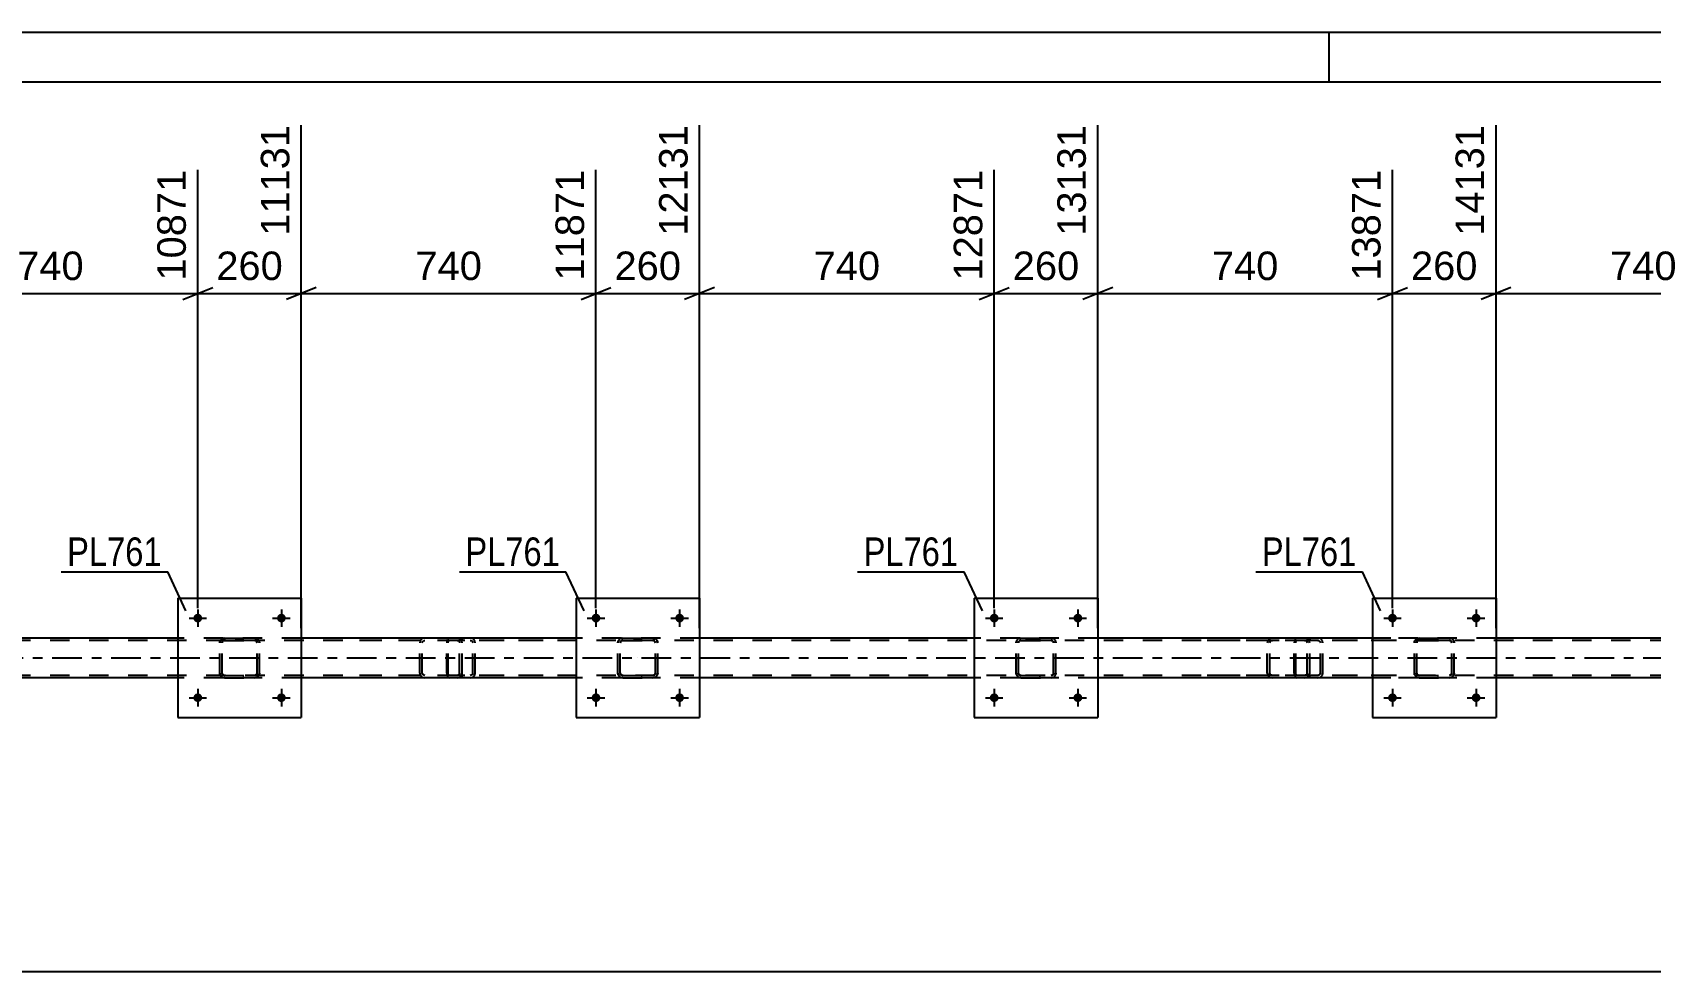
# Model space of a CAD drawing. Header units: millimetres. Extents: x -115 to 726, y -400 to 194.
# Drawn here: x 386.1 to 548.6, y 99.9 to 194.3 of the extents above; entities that cross this region are included whole.
import ezdxf

# ---------------------------------------------------------------- set-up
doc = ezdxf.new("R2010")
doc.units = ezdxf.units.MM
doc.linetypes.add('DXK_LINE_DOT2', pattern=[3.9198, 1.9599, -1.9599])
doc.linetypes.add('DXK_LINE_DOT3', pattern=[5.9187, 2.979, -0.9799, 0.9799, -0.9799])
doc.styles.add('Arial', font='arial.ttf', dxfattribs={"height": 0.2})
doc.styles.add('Arial Narrow', font='ARIALN.TTF', dxfattribs={"height": 0.2})

# ---------------------------------------------------------------- blocks, each defined once
blk = doc.blocks.new('Unknown-203724152-1113')
at = {"color": 5, "linetype": 'Continuous'}
for p, q in [((726.32, 194.3), (-114.68, 194.3)), ((516.32, 189.3), (516.32, 194.3)), ((721.32, 189.3), (-109.68, 189.3))]:
    blk.add_line(p, q, dxfattribs=at)
blk = doc.blocks.new('Bolt-203724152-4806 - 4735')
at = {"linetype": 'Continuous'}
for points in [[(483.11, 135.44, -1), (482.23, 135.44, -1)], [(491.51, 135.44, -1), (490.63, 135.44, -1)]]:
    blk.add_hatch(color=1, dxfattribs=at).paths.add_polyline_path(points)
at = {"color": 1, "linetype": 'Continuous'}
for p, q in [((481.79, 135.44), (483.55, 135.44)), ((482.67, 136.32), (482.67, 134.56)), ((490.19, 135.44), (491.95, 135.44)), ((491.07, 136.32), (491.07, 134.56))]:
    blk.add_line(p, q, dxfattribs=at)
blk = doc.blocks.new('Bolt-203724152-4807 - 4735')
at = {"linetype": 'Continuous'}
for points in [[(483.11, 127.44, -1), (482.23, 127.44, -1)], [(491.51, 127.44, -1), (490.63, 127.44, -1)]]:
    blk.add_hatch(color=1, dxfattribs=at).paths.add_polyline_path(points)
at = {"color": 1, "linetype": 'Continuous'}
for p, q in [((481.79, 127.44), (483.55, 127.44)), ((482.67, 128.32), (482.67, 126.56)), ((490.19, 127.44), (491.95, 127.44)), ((491.07, 128.32), (491.07, 126.56))]:
    blk.add_line(p, q, dxfattribs=at)
blk = doc.blocks.new('Part-203724152-4826 - 4735')
at = {"color": 7, "linetype": 'DXK_LINE_DOT2'}
for p, q in [((525.16, 133.4), (525.35, 133.44)), ((525.35, 133.44), (525.16, 133.4)), ((525.35, 133.44), (528.39, 133.44)), ((525.35, 133.44), (525.35, 133.44)), ((525.35, 133.44), (528.39, 133.44)), ((528.39, 133.44), (528.39, 133.44)), ((528.39, 133.44), (528.57, 133.4)), ((528.57, 133.4), (528.39, 133.44)), ((524.87, 132.96), (524.9, 133.14)), ((524.9, 133.14), (524.87, 132.96)), ((524.87, 129.92), (524.87, 132.96)), ((525.11, 132.96), (525.12, 133.05)), ((525.12, 133.05), (525.11, 132.96)), ((525.11, 129.92), (525.11, 132.96)), ((525.12, 133.05), (525.18, 133.13)), ((525.18, 133.13), (525.12, 133.05)), ((525.18, 133.13), (525.25, 133.18)), ((525.25, 133.18), (525.18, 133.13)), ((525.25, 133.18), (525.35, 133.2)), ((525.35, 133.2), (525.25, 133.18)), ((525.35, 133.2), (528.39, 133.2)), ((525.35, 133.2), (525.35, 133.2)), ((528.39, 133.2), (525.35, 133.2)), ((528.39, 133.2), (528.39, 133.2)), ((528.39, 133.2), (528.48, 133.18)), ((528.48, 133.18), (528.39, 133.2)), ((528.48, 133.18), (528.56, 133.13)), ((528.56, 133.13), (528.48, 133.18)), ((528.56, 133.13), (528.61, 133.05)), ((528.61, 133.05), (528.56, 133.13)), ((528.61, 133.05), (528.63, 132.96)), ((528.63, 132.96), (528.61, 133.05)), ((528.63, 129.92), (528.63, 132.96)), ((528.83, 133.14), (528.87, 132.96)), ((528.87, 132.96), (528.83, 133.14)), ((528.87, 129.92), (528.87, 132.96)), ((524.9, 129.74), (524.87, 129.92)), ((524.87, 129.92), (524.9, 129.73)), ((525.12, 129.83), (525.11, 129.92)), ((525.11, 129.92), (525.12, 129.83)), ((525.18, 129.75), (525.12, 129.83)), ((525.12, 129.83), (525.18, 129.75)), ((525.35, 129.44), (525.16, 129.48)), ((525.16, 129.47), (525.35, 129.44)), ((525.25, 129.7), (525.18, 129.75)), ((525.18, 129.75), (525.25, 129.7)), ((525.35, 129.68), (525.25, 129.7)), ((525.25, 129.7), (525.35, 129.68)), ((525.35, 129.68), (528.39, 129.68)), ((525.35, 129.68), (525.35, 129.68)), ((525.35, 129.68), (528.39, 129.68)), ((525.35, 129.44), (528.39, 129.44)), ((525.35, 129.44), (525.35, 129.44)), ((525.35, 129.44), (528.39, 129.44)), ((528.48, 129.7), (528.39, 129.68)), ((528.39, 129.68), (528.48, 129.7)), ((528.39, 129.68), (528.39, 129.68)), ((528.57, 129.48), (528.39, 129.44)), ((528.39, 129.44), (528.57, 129.47)), ((528.39, 129.44), (528.39, 129.44)), ((528.56, 129.75), (528.48, 129.7)), ((528.48, 129.7), (528.56, 129.75)), ((528.61, 129.83), (528.56, 129.75)), ((528.56, 129.75), (528.61, 129.83)), ((528.63, 129.92), (528.61, 129.83)), ((528.61, 129.83), (528.63, 129.92)), ((528.87, 129.92), (528.83, 129.74)), ((528.83, 129.73), (528.87, 129.92))]:
    blk.add_line(p, q, dxfattribs=at)
at = {"color": 7, "linetype": 'DXK_LINE_DOT3'}
blk.add_line((526.87, 131.44), (526.87, 131.44), dxfattribs=at)
at = {"color": 7, "linetype": 'DXK_LINE_DOT2'}
for centre, start, end in [((525.35, 132.96), 112.5, 157.5), ((525.35, 132.96), 112.5, 157.5), ((528.39, 132.96), 22.5, 67.5), ((528.39, 132.96), 22.5, 67.5), ((525.35, 129.92), 202.5, 247.5), ((525.35, 129.92), 202.5, 247.5), ((528.39, 129.92), 292.5, 337.5), ((528.39, 129.92), 292.5, 337.5)]:
    blk.add_arc(centre, 0.48, start, end, dxfattribs=at)
blk = doc.blocks.new('Part-203724152-4766 - 4735')
at = {"color": 2, "linetype": 'Continuous'}
for p, q in [((400.67, 133.44), (373.07, 133.44)), ((440.67, 133.44), (413.07, 133.44)), ((480.67, 133.44), (453.07, 133.44)), ((520.67, 133.44), (493.07, 133.44)), ((560.67, 133.44), (533.07, 133.44)), ((400.67, 129.44), (373.07, 129.44)), ((440.67, 129.44), (413.07, 129.44)), ((480.67, 129.44), (453.07, 129.44)), ((520.67, 129.44), (493.07, 129.44)), ((560.67, 129.44), (533.07, 129.44))]:
    blk.add_line(p, q, dxfattribs=at)
at = {"color": 7, "linetype": 'DXK_LINE_DOT2'}
for p, q in [((413.07, 133.44), (400.67, 133.44)), ((453.07, 133.44), (440.67, 133.44)), ((493.07, 133.44), (480.67, 133.44)), ((533.07, 133.44), (520.67, 133.44)), ((621.06, 133.2), (-32.17, 133.2)), ((621.06, 129.68), (-32.17, 129.68)), ((413.07, 129.44), (400.67, 129.44)), ((453.07, 129.44), (440.67, 129.44)), ((493.07, 129.44), (480.67, 129.44)), ((533.07, 129.44), (520.67, 129.44))]:
    blk.add_line(p, q, dxfattribs=at)
at = {"color": 7, "linetype": 'DXK_LINE_DOT3'}
blk.add_line((-32.17, 131.44), (621.06, 131.44), dxfattribs=at)
blk = doc.blocks.new('Part-203724152-4831 - 4735')
at = {"color": 2, "linetype": 'Continuous'}
for p, q in [((520.67, 137.44), (520.67, 125.44)), ((520.67, 137.44), (533.07, 137.44)), ((533.07, 137.44), (533.07, 125.44)), ((520.67, 125.44), (533.07, 125.44))]:
    blk.add_line(p, q, dxfattribs=at)
blk = doc.blocks.new('Bolt-203724152-4785 - 4735')
at = {"linetype": 'Continuous'}
for points in [[(443.11, 127.44, -1), (442.23, 127.44, -1)], [(451.51, 127.44, -1), (450.63, 127.44, -1)]]:
    blk.add_hatch(color=1, dxfattribs=at).paths.add_polyline_path(points)
at = {"color": 1, "linetype": 'Continuous'}
for p, q in [((441.79, 127.44), (443.55, 127.44)), ((442.67, 128.32), (442.67, 126.56)), ((450.19, 127.44), (451.95, 127.44)), ((451.07, 128.32), (451.07, 126.56))]:
    blk.add_line(p, q, dxfattribs=at)
blk = doc.blocks.new('Bolt-203724152-4786 - 4735')
at = {"linetype": 'Continuous'}
for points in [[(403.11, 135.44, -1), (402.23, 135.44, -1)], [(411.51, 135.44, -1), (410.63, 135.44, -1)]]:
    blk.add_hatch(color=1, dxfattribs=at).paths.add_polyline_path(points)
at = {"color": 1, "linetype": 'Continuous'}
for p, q in [((401.79, 135.44), (403.55, 135.44)), ((402.67, 136.32), (402.67, 134.56)), ((410.19, 135.44), (411.95, 135.44)), ((411.07, 136.32), (411.07, 134.56))]:
    blk.add_line(p, q, dxfattribs=at)
blk = doc.blocks.new('Bolt-203724152-4787 - 4735')
at = {"linetype": 'Continuous'}
for points in [[(403.11, 127.44, -1), (402.23, 127.44, -1)], [(411.51, 127.44, -1), (410.63, 127.44, -1)]]:
    blk.add_hatch(color=1, dxfattribs=at).paths.add_polyline_path(points)
at = {"color": 1, "linetype": 'Continuous'}
for p, q in [((401.79, 127.44), (403.55, 127.44)), ((402.67, 128.32), (402.67, 126.56)), ((410.19, 127.44), (411.95, 127.44)), ((411.07, 128.32), (411.07, 126.56))]:
    blk.add_line(p, q, dxfattribs=at)
blk = doc.blocks.new('Part-203724152-4914 - 4735')
at = {"color": 7, "linetype": 'DXK_LINE_DOT2'}
for p, q in [((485.16, 133.4), (485.35, 133.44)), ((485.35, 133.44), (485.16, 133.4)), ((485.35, 133.44), (488.39, 133.44)), ((485.35, 133.44), (485.35, 133.44)), ((485.35, 133.44), (488.39, 133.44)), ((488.39, 133.44), (488.39, 133.44)), ((488.39, 133.44), (488.57, 133.4)), ((488.57, 133.4), (488.39, 133.44)), ((484.87, 132.96), (484.9, 133.14)), ((484.9, 133.14), (484.87, 132.96)), ((484.87, 129.92), (484.87, 132.96)), ((485.11, 132.96), (485.12, 133.05)), ((485.12, 133.05), (485.11, 132.96)), ((485.11, 129.92), (485.11, 132.96)), ((485.12, 133.05), (485.18, 133.13)), ((485.18, 133.13), (485.12, 133.05)), ((485.18, 133.13), (485.25, 133.18)), ((485.25, 133.18), (485.18, 133.13)), ((485.25, 133.18), (485.35, 133.2)), ((485.35, 133.2), (485.25, 133.18)), ((485.35, 133.2), (488.39, 133.2)), ((485.35, 133.2), (485.35, 133.2)), ((488.39, 133.2), (485.35, 133.2)), ((488.39, 133.2), (488.39, 133.2)), ((488.39, 133.2), (488.48, 133.18)), ((488.48, 133.18), (488.39, 133.2)), ((488.48, 133.18), (488.56, 133.13)), ((488.56, 133.13), (488.48, 133.18)), ((488.56, 133.13), (488.61, 133.05)), ((488.61, 133.05), (488.56, 133.13)), ((488.61, 133.05), (488.63, 132.96)), ((488.63, 132.96), (488.61, 133.05)), ((488.63, 129.92), (488.63, 132.96)), ((488.83, 133.14), (488.87, 132.96)), ((488.87, 132.96), (488.83, 133.14)), ((488.87, 129.92), (488.87, 132.96)), ((484.9, 129.74), (484.87, 129.92)), ((484.87, 129.92), (484.9, 129.73)), ((485.12, 129.83), (485.11, 129.92)), ((485.11, 129.92), (485.12, 129.83)), ((485.18, 129.75), (485.12, 129.83)), ((485.12, 129.83), (485.18, 129.75)), ((485.35, 129.44), (485.16, 129.48)), ((485.16, 129.47), (485.35, 129.44)), ((485.25, 129.7), (485.18, 129.75)), ((485.18, 129.75), (485.25, 129.7)), ((485.35, 129.68), (485.25, 129.7)), ((485.25, 129.7), (485.35, 129.68)), ((485.35, 129.68), (488.39, 129.68)), ((485.35, 129.68), (485.35, 129.68)), ((485.35, 129.68), (488.39, 129.68)), ((485.35, 129.44), (488.39, 129.44)), ((485.35, 129.44), (485.35, 129.44)), ((485.35, 129.44), (488.39, 129.44)), ((488.48, 129.7), (488.39, 129.68)), ((488.39, 129.68), (488.48, 129.7)), ((488.39, 129.68), (488.39, 129.68)), ((488.57, 129.48), (488.39, 129.44)), ((488.39, 129.44), (488.57, 129.47)), ((488.39, 129.44), (488.39, 129.44)), ((488.56, 129.75), (488.48, 129.7)), ((488.48, 129.7), (488.56, 129.75)), ((488.61, 129.83), (488.56, 129.75)), ((488.56, 129.75), (488.61, 129.83)), ((488.63, 129.92), (488.61, 129.83)), ((488.61, 129.83), (488.63, 129.92)), ((488.87, 129.92), (488.83, 129.74)), ((488.83, 129.73), (488.87, 129.92))]:
    blk.add_line(p, q, dxfattribs=at)
at = {"color": 7, "linetype": 'DXK_LINE_DOT3'}
blk.add_line((486.87, 131.44), (486.87, 131.44), dxfattribs=at)
at = {"color": 7, "linetype": 'DXK_LINE_DOT2'}
for centre, start, end in [((485.35, 132.96), 112.5, 157.5), ((485.35, 132.96), 112.5, 157.5), ((488.39, 132.96), 22.5, 67.5), ((488.39, 132.96), 22.5, 67.5), ((485.35, 129.92), 202.5, 247.5), ((485.35, 129.92), 202.5, 247.5), ((488.39, 129.92), 292.5, 337.5), ((488.39, 129.92), 292.5, 337.5)]:
    blk.add_arc(centre, 0.48, start, end, dxfattribs=at)
blk = doc.blocks.new('Bolt-203724152-4804 - 4735')
at = {"linetype": 'Continuous'}
for points in [[(523.11, 135.44, -1), (522.23, 135.44, -1)], [(531.51, 135.44, -1), (530.63, 135.44, -1)]]:
    blk.add_hatch(color=1, dxfattribs=at).paths.add_polyline_path(points)
at = {"color": 1, "linetype": 'Continuous'}
for p, q in [((521.79, 135.44), (523.55, 135.44)), ((522.67, 136.32), (522.67, 134.56)), ((530.19, 135.44), (531.95, 135.44)), ((531.07, 136.32), (531.07, 134.56))]:
    blk.add_line(p, q, dxfattribs=at)
blk = doc.blocks.new('Bolt-203724152-4805 - 4735')
at = {"linetype": 'Continuous'}
for points in [[(523.11, 127.44, -1), (522.23, 127.44, -1)], [(531.51, 127.44, -1), (530.63, 127.44, -1)]]:
    blk.add_hatch(color=1, dxfattribs=at).paths.add_polyline_path(points)
at = {"color": 1, "linetype": 'Continuous'}
for p, q in [((521.79, 127.44), (523.55, 127.44)), ((522.67, 128.32), (522.67, 126.56)), ((530.19, 127.44), (531.95, 127.44)), ((531.07, 128.32), (531.07, 126.56))]:
    blk.add_line(p, q, dxfattribs=at)
blk = doc.blocks.new('Bolt-203724152-4808 - 4735')
at = {"linetype": 'Continuous'}
for points in [[(443.11, 135.44, -1), (442.23, 135.44, -1)], [(451.51, 135.44, -1), (450.63, 135.44, -1)]]:
    blk.add_hatch(color=1, dxfattribs=at).paths.add_polyline_path(points)
at = {"color": 1, "linetype": 'Continuous'}
for p, q in [((441.79, 135.44), (443.55, 135.44)), ((442.67, 136.32), (442.67, 134.56)), ((450.19, 135.44), (451.95, 135.44)), ((451.07, 136.32), (451.07, 134.56))]:
    blk.add_line(p, q, dxfattribs=at)
blk = doc.blocks.new('Part-203724152-4815 - 4735')
at = {"color": 7, "linetype": 'DXK_LINE_DOT2'}
for p, q in [((427.76, 133.3), (427.7, 133.14)), ((427.84, 133.4), (427.76, 133.3)), ((427.95, 133.44), (427.84, 133.4)), ((437.35, 133.44), (427.95, 133.44)), ((429.22, 133.44), (429.22, 133.2)), ((430.23, 133.4), (430.04, 133.44)), ((427.7, 133.14), (427.68, 132.96)), ((427.68, 129.92), (427.68, 132.96)), ((427.81, 132.96), (427.82, 133.05)), ((427.81, 129.92), (427.81, 132.96)), ((427.82, 133.05), (427.85, 133.13)), ((427.85, 133.13), (427.9, 133.18)), ((427.9, 133.18), (427.95, 133.2)), ((437.35, 133.2), (427.95, 133.2)), ((430.04, 133.2), (430.14, 133.18)), ((430.14, 133.18), (430.22, 133.13)), ((430.22, 133.13), (430.27, 133.05)), ((430.27, 133.05), (430.29, 132.96)), ((430.29, 129.92), (430.29, 132.96)), ((430.54, 132.96), (430.5, 133.14)), ((430.54, 129.92), (430.54, 132.96)), ((427.68, 129.92), (427.7, 129.74)), ((427.7, 129.74), (427.76, 129.58)), ((427.76, 129.58), (427.84, 129.48)), ((427.82, 129.83), (427.81, 129.92)), ((427.85, 129.75), (427.82, 129.83)), ((427.84, 129.48), (427.95, 129.44)), ((427.9, 129.7), (427.85, 129.75)), ((427.95, 129.68), (427.9, 129.7)), ((437.35, 129.68), (427.95, 129.68)), ((437.35, 129.44), (427.95, 129.44)), ((429.22, 129.44), (429.22, 129.68)), ((430.14, 129.7), (430.04, 129.68)), ((430.04, 129.44), (430.23, 129.48)), ((430.22, 129.75), (430.14, 129.7)), ((430.27, 129.83), (430.22, 129.75)), ((430.29, 129.92), (430.27, 129.83)), ((430.5, 129.74), (430.54, 129.92))]:
    blk.add_line(p, q, dxfattribs=at)
for centre, start, end in [((430.05, 132.94), 23.8494, 68.8059), ((430.05, 129.93), 291.1941, 336.1506)]:
    blk.add_arc(centre, 0.492, start, end, dxfattribs=at)
blk = doc.blocks.new('Part-203724152-4825 - 4735')
at = {"color": 2, "linetype": 'Continuous'}
for p, q in [((480.67, 137.44), (480.67, 125.44)), ((480.67, 137.44), (493.07, 137.44)), ((493.07, 137.44), (493.07, 125.44)), ((480.67, 125.44), (493.07, 125.44))]:
    blk.add_line(p, q, dxfattribs=at)
blk = doc.blocks.new('Part-203724152-4902 - 4735')
at = {"color": 7, "linetype": 'DXK_LINE_DOT2'}
for p, q in [((405.16, 133.4), (405.35, 133.44)), ((405.35, 133.44), (405.16, 133.4)), ((405.35, 133.44), (408.39, 133.44)), ((405.35, 133.44), (405.35, 133.44)), ((405.35, 133.44), (408.39, 133.44)), ((408.39, 133.44), (408.39, 133.44)), ((408.39, 133.44), (408.57, 133.4)), ((408.57, 133.4), (408.39, 133.44)), ((404.87, 132.96), (404.9, 133.14)), ((404.9, 133.14), (404.87, 132.96)), ((404.87, 129.92), (404.87, 132.96)), ((405.11, 132.96), (405.12, 133.05)), ((405.12, 133.05), (405.11, 132.96)), ((405.11, 129.92), (405.11, 132.96)), ((405.12, 133.05), (405.18, 133.13)), ((405.18, 133.13), (405.12, 133.05)), ((405.18, 133.13), (405.25, 133.18)), ((405.25, 133.18), (405.18, 133.13)), ((405.25, 133.18), (405.35, 133.2)), ((405.35, 133.2), (405.25, 133.18)), ((405.35, 133.2), (408.39, 133.2)), ((405.35, 133.2), (405.35, 133.2)), ((408.39, 133.2), (405.35, 133.2)), ((408.39, 133.2), (408.39, 133.2)), ((408.39, 133.2), (408.48, 133.18)), ((408.48, 133.18), (408.39, 133.2)), ((408.48, 133.18), (408.56, 133.13)), ((408.56, 133.13), (408.48, 133.18)), ((408.56, 133.13), (408.61, 133.05)), ((408.61, 133.05), (408.56, 133.13)), ((408.61, 133.05), (408.63, 132.96)), ((408.63, 132.96), (408.61, 133.05)), ((408.63, 129.92), (408.63, 132.96)), ((408.83, 133.14), (408.87, 132.96)), ((408.87, 132.96), (408.83, 133.14)), ((408.87, 129.92), (408.87, 132.96)), ((404.9, 129.74), (404.87, 129.92)), ((404.87, 129.92), (404.9, 129.73)), ((405.12, 129.83), (405.11, 129.92)), ((405.11, 129.92), (405.12, 129.83)), ((405.18, 129.75), (405.12, 129.83)), ((405.12, 129.83), (405.18, 129.75)), ((405.35, 129.44), (405.16, 129.48)), ((405.16, 129.47), (405.35, 129.44)), ((405.25, 129.7), (405.18, 129.75)), ((405.18, 129.75), (405.25, 129.7)), ((405.35, 129.68), (405.25, 129.7)), ((405.25, 129.7), (405.35, 129.68)), ((405.35, 129.68), (408.39, 129.68)), ((405.35, 129.68), (405.35, 129.68)), ((405.35, 129.68), (408.39, 129.68)), ((405.35, 129.44), (408.39, 129.44)), ((405.35, 129.44), (405.35, 129.44)), ((405.35, 129.44), (408.39, 129.44)), ((408.48, 129.7), (408.39, 129.68)), ((408.39, 129.68), (408.48, 129.7)), ((408.39, 129.68), (408.39, 129.68)), ((408.57, 129.48), (408.39, 129.44)), ((408.39, 129.44), (408.57, 129.47)), ((408.39, 129.44), (408.39, 129.44)), ((408.56, 129.75), (408.48, 129.7)), ((408.48, 129.7), (408.56, 129.75)), ((408.61, 129.83), (408.56, 129.75)), ((408.56, 129.75), (408.61, 129.83)), ((408.63, 129.92), (408.61, 129.83)), ((408.61, 129.83), (408.63, 129.92)), ((408.87, 129.92), (408.83, 129.74)), ((408.83, 129.73), (408.87, 129.92))]:
    blk.add_line(p, q, dxfattribs=at)
at = {"color": 7, "linetype": 'DXK_LINE_DOT3'}
blk.add_line((406.87, 131.44), (406.87, 131.44), dxfattribs=at)
at = {"color": 7, "linetype": 'DXK_LINE_DOT2'}
for centre, start, end in [((405.35, 132.96), 112.5, 157.5), ((405.35, 132.96), 112.5, 157.5), ((408.39, 132.96), 22.5, 67.5), ((408.39, 132.96), 22.5, 67.5), ((405.35, 129.92), 202.5, 247.5), ((405.35, 129.92), 202.5, 247.5), ((408.39, 129.92), 292.5, 337.5), ((408.39, 129.92), 292.5, 337.5)]:
    blk.add_arc(centre, 0.48, start, end, dxfattribs=at)
blk = doc.blocks.new('Part-203724152-4907 - 4735')
at = {"color": 2, "linetype": 'Continuous'}
for p, q in [((400.67, 137.44), (400.67, 125.44)), ((400.67, 137.44), (413.07, 137.44)), ((413.07, 137.44), (413.07, 125.44)), ((400.67, 125.44), (413.07, 125.44))]:
    blk.add_line(p, q, dxfattribs=at)
blk = doc.blocks.new('Part-203724152-4908 - 4735')
at = {"color": 7, "linetype": 'DXK_LINE_DOT2'}
for p, q in [((445.16, 133.4), (445.35, 133.44)), ((445.35, 133.44), (445.16, 133.4)), ((445.35, 133.44), (448.39, 133.44)), ((445.35, 133.44), (445.35, 133.44)), ((445.35, 133.44), (448.39, 133.44)), ((448.39, 133.44), (448.39, 133.44)), ((448.39, 133.44), (448.57, 133.4)), ((448.57, 133.4), (448.39, 133.44)), ((444.87, 132.96), (444.9, 133.14)), ((444.9, 133.14), (444.87, 132.96)), ((444.87, 129.92), (444.87, 132.96)), ((445.11, 132.96), (445.12, 133.05)), ((445.12, 133.05), (445.11, 132.96)), ((445.11, 129.92), (445.11, 132.96)), ((445.12, 133.05), (445.18, 133.13)), ((445.18, 133.13), (445.12, 133.05)), ((445.18, 133.13), (445.25, 133.18)), ((445.25, 133.18), (445.18, 133.13)), ((445.25, 133.18), (445.35, 133.2)), ((445.35, 133.2), (445.25, 133.18)), ((445.35, 133.2), (448.39, 133.2)), ((445.35, 133.2), (445.35, 133.2)), ((448.39, 133.2), (445.35, 133.2)), ((448.39, 133.2), (448.39, 133.2)), ((448.39, 133.2), (448.48, 133.18)), ((448.48, 133.18), (448.39, 133.2)), ((448.48, 133.18), (448.56, 133.13)), ((448.56, 133.13), (448.48, 133.18)), ((448.56, 133.13), (448.61, 133.05)), ((448.61, 133.05), (448.56, 133.13)), ((448.61, 133.05), (448.63, 132.96)), ((448.63, 132.96), (448.61, 133.05)), ((448.63, 129.92), (448.63, 132.96)), ((448.83, 133.14), (448.87, 132.96)), ((448.87, 132.96), (448.83, 133.14)), ((448.87, 129.92), (448.87, 132.96)), ((444.9, 129.74), (444.87, 129.92)), ((444.87, 129.92), (444.9, 129.73)), ((445.12, 129.83), (445.11, 129.92)), ((445.11, 129.92), (445.12, 129.83)), ((445.18, 129.75), (445.12, 129.83)), ((445.12, 129.83), (445.18, 129.75)), ((445.35, 129.44), (445.16, 129.48)), ((445.16, 129.47), (445.35, 129.44)), ((445.25, 129.7), (445.18, 129.75)), ((445.18, 129.75), (445.25, 129.7)), ((445.35, 129.68), (445.25, 129.7)), ((445.25, 129.7), (445.35, 129.68)), ((445.35, 129.68), (448.39, 129.68)), ((445.35, 129.68), (445.35, 129.68)), ((445.35, 129.68), (448.39, 129.68)), ((445.35, 129.44), (448.39, 129.44)), ((445.35, 129.44), (445.35, 129.44)), ((445.35, 129.44), (448.39, 129.44)), ((448.48, 129.7), (448.39, 129.68)), ((448.39, 129.68), (448.48, 129.7)), ((448.39, 129.68), (448.39, 129.68)), ((448.57, 129.48), (448.39, 129.44)), ((448.39, 129.44), (448.57, 129.47)), ((448.39, 129.44), (448.39, 129.44)), ((448.56, 129.75), (448.48, 129.7)), ((448.48, 129.7), (448.56, 129.75)), ((448.61, 129.83), (448.56, 129.75)), ((448.56, 129.75), (448.61, 129.83)), ((448.63, 129.92), (448.61, 129.83)), ((448.61, 129.83), (448.63, 129.92)), ((448.87, 129.92), (448.83, 129.74)), ((448.83, 129.73), (448.87, 129.92))]:
    blk.add_line(p, q, dxfattribs=at)
at = {"color": 7, "linetype": 'DXK_LINE_DOT3'}
blk.add_line((446.87, 131.44), (446.87, 131.44), dxfattribs=at)
at = {"color": 7, "linetype": 'DXK_LINE_DOT2'}
for centre, start, end in [((445.35, 132.96), 112.5, 157.5), ((445.35, 132.96), 112.5, 157.5), ((448.39, 132.96), 22.5, 67.5), ((448.39, 132.96), 22.5, 67.5), ((445.35, 129.92), 202.5, 247.5), ((445.35, 129.92), 202.5, 247.5), ((448.39, 129.92), 292.5, 337.5), ((448.39, 129.92), 292.5, 337.5)]:
    blk.add_arc(centre, 0.48, start, end, dxfattribs=at)
blk = doc.blocks.new('Part-203724152-4913 - 4735')
at = {"color": 2, "linetype": 'Continuous'}
for p, q in [((440.67, 137.44), (440.67, 125.44)), ((440.67, 137.44), (453.07, 137.44)), ((453.07, 137.44), (453.07, 125.44)), ((440.67, 125.44), (453.07, 125.44))]:
    blk.add_line(p, q, dxfattribs=at)
blk = doc.blocks.new('Part-203724152-5003 - 4735')
at = {"color": 7, "linetype": 'DXK_LINE_DOT2'}
for p, q in [((428.71, 133.44), (416.94, 133.44)), ((425.48, 133.44), (425.28, 133.4)), ((428.91, 133.4), (428.71, 133.44)), ((428.71, 133.2), (416.94, 133.2)), ((425.01, 133.14), (424.97, 132.96)), ((424.97, 129.92), (424.97, 132.96)), ((425.22, 132.96), (425.24, 133.05)), ((425.22, 129.92), (425.22, 132.96)), ((425.24, 133.05), (425.3, 133.13)), ((425.3, 133.13), (425.38, 133.18)), ((425.38, 133.18), (425.48, 133.2)), ((428.71, 133.2), (428.81, 133.18)), ((428.81, 133.18), (428.89, 133.13)), ((428.89, 133.13), (428.95, 133.05)), ((428.95, 133.05), (428.97, 132.96)), ((428.97, 129.92), (428.97, 132.96)), ((429.22, 132.96), (429.19, 133.14)), ((429.22, 129.92), (429.22, 132.96)), ((428.71, 129.68), (416.94, 129.68)), ((428.71, 129.44), (416.94, 129.44)), ((424.97, 129.92), (425.01, 129.74)), ((425.24, 129.83), (425.22, 129.92)), ((425.3, 129.75), (425.24, 129.83)), ((425.28, 129.48), (425.48, 129.44)), ((425.38, 129.7), (425.3, 129.75)), ((425.48, 129.68), (425.38, 129.7)), ((428.81, 129.7), (428.71, 129.68)), ((428.71, 129.44), (428.91, 129.48)), ((428.89, 129.75), (428.81, 129.7)), ((428.95, 129.83), (428.89, 129.75)), ((428.97, 129.92), (428.95, 129.83)), ((429.19, 129.74), (429.22, 129.92))]:
    blk.add_line(p, q, dxfattribs=at)
for centre, start, end in [((425.46, 132.94), 110.7583, 155.68), ((428.73, 132.94), 24.32, 69.2417), ((425.46, 129.94), 204.32, 249.2417), ((428.73, 129.94), 290.7583, 335.68)]:
    blk.add_arc(centre, 0.496, start, end, dxfattribs=at)
blk = doc.blocks.new('Part-203724152-5004 - 4735')
at = {"color": 7, "linetype": 'DXK_LINE_DOT2'}
for p, q in [((513.85, 133.44), (502.07, 133.44)), ((510.61, 133.44), (510.42, 133.4)), ((514.04, 133.4), (513.85, 133.44)), ((513.85, 133.2), (502.07, 133.2)), ((510.14, 133.14), (510.1, 132.96)), ((510.1, 129.92), (510.1, 132.96)), ((510.36, 132.96), (510.38, 133.05)), ((510.36, 129.92), (510.36, 132.96)), ((510.38, 133.05), (510.43, 133.13)), ((510.43, 133.13), (510.52, 133.18)), ((510.52, 133.18), (510.61, 133.2)), ((513.85, 133.2), (513.95, 133.18)), ((513.95, 133.18), (514.03, 133.13)), ((514.03, 133.13), (514.08, 133.05)), ((514.08, 133.05), (514.1, 132.96)), ((514.1, 129.92), (514.1, 132.96)), ((514.36, 132.96), (514.32, 133.14)), ((514.36, 129.92), (514.36, 132.96)), ((513.85, 129.68), (502.07, 129.68)), ((513.85, 129.44), (502.07, 129.44)), ((510.1, 129.92), (510.14, 129.74)), ((510.38, 129.83), (510.36, 129.92)), ((510.43, 129.75), (510.38, 129.83)), ((510.42, 129.48), (510.61, 129.44)), ((510.52, 129.7), (510.43, 129.75)), ((510.61, 129.68), (510.52, 129.7)), ((513.95, 129.7), (513.85, 129.68)), ((513.85, 129.44), (514.04, 129.48)), ((514.03, 129.75), (513.95, 129.7)), ((514.08, 129.83), (514.03, 129.75)), ((514.1, 129.92), (514.08, 129.83)), ((514.32, 129.74), (514.36, 129.92))]:
    blk.add_line(p, q, dxfattribs=at)
for centre, start, end in [((510.59, 132.94), 110.7583, 155.68), ((513.87, 132.94), 24.32, 69.2417), ((510.59, 129.94), 204.32, 249.2417), ((513.87, 129.94), 290.7583, 335.68)]:
    blk.add_arc(centre, 0.496, start, end, dxfattribs=at)
blk = doc.blocks.new('Part-203724152-5006 - 4735')
at = {"color": 7, "linetype": 'DXK_LINE_DOT2'}
for p, q in [((512.89, 133.3), (512.83, 133.14)), ((512.98, 133.4), (512.89, 133.3)), ((513.08, 133.44), (512.98, 133.4)), ((522.49, 133.44), (513.08, 133.44)), ((514.36, 133.44), (514.36, 133.2)), ((515.37, 133.4), (515.17, 133.44)), ((512.83, 133.14), (512.81, 132.96)), ((512.81, 129.92), (512.81, 132.96)), ((512.95, 132.96), (512.96, 133.05)), ((512.95, 129.92), (512.95, 132.96)), ((512.96, 133.05), (512.99, 133.13)), ((512.99, 133.13), (513.03, 133.18)), ((513.03, 133.18), (513.08, 133.2)), ((522.49, 133.2), (513.08, 133.2)), ((515.17, 133.2), (515.27, 133.18)), ((515.27, 133.18), (515.35, 133.13)), ((515.35, 133.13), (515.41, 133.05)), ((515.41, 133.05), (515.43, 132.96)), ((515.43, 129.92), (515.43, 132.96)), ((515.68, 132.96), (515.64, 133.14)), ((515.68, 129.92), (515.68, 132.96)), ((512.81, 129.92), (512.83, 129.74)), ((512.83, 129.74), (512.89, 129.58)), ((512.89, 129.58), (512.98, 129.48)), ((512.96, 129.83), (512.95, 129.92)), ((512.99, 129.75), (512.96, 129.83)), ((512.98, 129.48), (513.08, 129.44)), ((513.03, 129.7), (512.99, 129.75)), ((513.08, 129.68), (513.03, 129.7)), ((522.49, 129.68), (513.08, 129.68)), ((522.49, 129.44), (513.08, 129.44)), ((514.36, 129.44), (514.36, 129.68)), ((515.27, 129.7), (515.17, 129.68)), ((515.17, 129.44), (515.37, 129.48)), ((515.35, 129.75), (515.27, 129.7)), ((515.41, 129.83), (515.35, 129.75)), ((515.43, 129.92), (515.41, 129.83)), ((515.64, 129.74), (515.68, 129.92))]:
    blk.add_line(p, q, dxfattribs=at)
for centre, start, end in [((515.19, 132.94), 23.8494, 68.8059), ((515.19, 129.93), 291.1941, 336.1506)]:
    blk.add_arc(centre, 0.492, start, end, dxfattribs=at)
blk = doc.blocks.new('StraightDimension-203724152-5714 - 4735')
at = {"color": 7, "linetype": 'Continuous'}
for p, q in [((533.07, 134.44), (533.07, 184.98)), ((522.67, 136.44), (522.67, 180.48)), ((521.17, 167.46), (524.17, 168.66)), ((522.67, 168.06), (533.07, 168.06)), ((534.57, 168.66), (531.57, 167.46))]:
    blk.add_line(p, q, dxfattribs=at)
at = {"color": 0}
blk.add_wipeout([(531.8, 168.81), (531.8, 173.01), (523.93, 173.01), (523.93, 168.81)], dxfattribs=at)
at = {"color": 3, "style": 'Arial'}
blk.add_text('260', height=2.865, dxfattribs=at).set_placement((524.53, 169.41))
at = {"color": 0, "linetype": 'Continuous'}
blk.add_wipeout([(532.47, 185.58), (528.27, 185.58), (528.27, 173.26), (532.47, 173.26)], dxfattribs=at)
at = {"color": 3, "linetype": 'Continuous', "style": 'Arial'}
blk.add_text('14131', height=2.865, rotation=90.0002, dxfattribs=at).set_placement((531.87, 173.86))
blk = doc.blocks.new('StraightDimension-203724152-5594 - 4735')
at = {"color": 7, "linetype": 'Continuous'}
for p, q in [((413.07, 134.44), (413.07, 184.98)), ((402.67, 136.44), (402.67, 180.48)), ((401.17, 167.46), (404.17, 168.66)), ((402.67, 168.06), (413.07, 168.06)), ((414.57, 168.66), (411.57, 167.46))]:
    blk.add_line(p, q, dxfattribs=at)
at = {"color": 0}
blk.add_wipeout([(411.8, 168.81), (411.8, 173.01), (403.93, 173.01), (403.93, 168.81)], dxfattribs=at)
at = {"color": 3, "style": 'Arial'}
blk.add_text('260', height=2.865, dxfattribs=at).set_placement((404.53, 169.41))
at = {"color": 0, "linetype": 'Continuous'}
blk.add_wipeout([(412.47, 185.58), (408.27, 185.58), (408.27, 173.26), (412.47, 173.26)], dxfattribs=at)
at = {"color": 3, "linetype": 'Continuous', "style": 'Arial'}
blk.add_text('11131', height=2.865, rotation=90.0002, dxfattribs=at).set_placement((411.87, 173.86))
blk = doc.blocks.new('StraightDimension-203724152-5654 - 4735')
at = {"color": 7, "linetype": 'Continuous'}
for p, q in [((453.07, 134.44), (453.07, 184.98)), ((482.67, 136.44), (482.67, 180.48)), ((454.57, 168.66), (451.57, 167.46)), ((453.07, 168.06), (482.67, 168.06)), ((481.17, 167.46), (484.17, 168.66))]:
    blk.add_line(p, q, dxfattribs=at)
at = {"color": 0, "linetype": 'Continuous'}
blk.add_wipeout([(482.07, 181.08), (477.87, 181.08), (477.87, 168.76), (482.07, 168.76)], dxfattribs=at)
at = {"color": 0}
blk.add_wipeout([(471.8, 168.81), (471.8, 173.01), (463.93, 173.01), (463.93, 168.81)], dxfattribs=at)
at = {"color": 3, "linetype": 'Continuous', "style": 'Arial'}
blk.add_text('12871', height=2.865, rotation=90.0002, dxfattribs=at).set_placement((481.47, 169.36))
at = {"color": 3, "style": 'Arial'}
blk.add_text('740', height=2.865, dxfattribs=at).set_placement((464.53, 169.41))
blk = doc.blocks.new('StraightDimension-203724152-5674 - 4735')
at = {"color": 7, "linetype": 'Continuous'}
for p, q in [((493.07, 134.44), (493.07, 184.98)), ((482.67, 136.44), (482.67, 180.48)), ((481.17, 167.46), (484.17, 168.66)), ((482.67, 168.06), (493.07, 168.06)), ((494.57, 168.66), (491.57, 167.46))]:
    blk.add_line(p, q, dxfattribs=at)
at = {"color": 0}
blk.add_wipeout([(491.8, 168.81), (491.8, 173.01), (483.93, 173.01), (483.93, 168.81)], dxfattribs=at)
at = {"color": 3, "style": 'Arial'}
blk.add_text('260', height=2.865, dxfattribs=at).set_placement((484.53, 169.41))
at = {"color": 0, "linetype": 'Continuous'}
blk.add_wipeout([(492.47, 185.58), (488.27, 185.58), (488.27, 173.26), (492.47, 173.26)], dxfattribs=at)
at = {"color": 3, "linetype": 'Continuous', "style": 'Arial'}
blk.add_text('13131', height=2.865, rotation=90.0002, dxfattribs=at).set_placement((491.87, 173.86))
blk = doc.blocks.new('StraightDimension-203724152-5694 - 4735')
at = {"color": 7, "linetype": 'Continuous'}
for p, q in [((493.07, 134.44), (493.07, 184.98)), ((522.67, 136.44), (522.67, 180.48)), ((494.57, 168.66), (491.57, 167.46)), ((493.07, 168.06), (522.67, 168.06)), ((521.17, 167.46), (524.17, 168.66))]:
    blk.add_line(p, q, dxfattribs=at)
at = {"color": 0, "linetype": 'Continuous'}
blk.add_wipeout([(522.07, 181.08), (517.87, 181.08), (517.87, 168.76), (522.07, 168.76)], dxfattribs=at)
at = {"color": 0}
blk.add_wipeout([(511.8, 168.81), (511.8, 173.01), (503.93, 173.01), (503.93, 168.81)], dxfattribs=at)
at = {"color": 3, "linetype": 'Continuous', "style": 'Arial'}
blk.add_text('13871', height=2.865, rotation=90.0002, dxfattribs=at).set_placement((521.47, 169.36))
at = {"color": 3, "style": 'Arial'}
blk.add_text('740', height=2.865, dxfattribs=at).set_placement((504.53, 169.41))
blk = doc.blocks.new('StraightDimension-203724152-5574 - 4735')
at = {"color": 7, "linetype": 'Continuous'}
for p, q in [((373.07, 134.44), (373.07, 184.98)), ((402.67, 136.44), (402.67, 180.48)), ((374.57, 168.66), (371.57, 167.46)), ((373.07, 168.06), (402.67, 168.06)), ((401.17, 167.46), (404.17, 168.66))]:
    blk.add_line(p, q, dxfattribs=at)
at = {"color": 0, "linetype": 'Continuous'}
blk.add_wipeout([(402.07, 181.08), (397.87, 181.08), (397.87, 168.76), (402.07, 168.76)], dxfattribs=at)
at = {"color": 0}
blk.add_wipeout([(391.8, 168.81), (391.8, 173.01), (383.93, 173.01), (383.93, 168.81)], dxfattribs=at)
at = {"color": 3, "linetype": 'Continuous', "style": 'Arial'}
blk.add_text('10871', height=2.865, rotation=90.0002, dxfattribs=at).set_placement((401.47, 169.36))
at = {"color": 3, "style": 'Arial'}
blk.add_text('740', height=2.865, dxfattribs=at).set_placement((384.53, 169.41))
blk = doc.blocks.new('StraightDimension-203724152-5614 - 4735')
at = {"color": 7, "linetype": 'Continuous'}
for p, q in [((413.07, 134.44), (413.07, 184.98)), ((442.67, 136.44), (442.67, 180.48)), ((414.57, 168.66), (411.57, 167.46)), ((413.07, 168.06), (442.67, 168.06)), ((441.17, 167.46), (444.17, 168.66))]:
    blk.add_line(p, q, dxfattribs=at)
at = {"color": 0, "linetype": 'Continuous'}
blk.add_wipeout([(442.07, 181.08), (437.87, 181.08), (437.87, 168.76), (442.07, 168.76)], dxfattribs=at)
at = {"color": 0}
blk.add_wipeout([(431.8, 168.81), (431.8, 173.01), (423.93, 173.01), (423.93, 168.81)], dxfattribs=at)
at = {"color": 3, "linetype": 'Continuous', "style": 'Arial'}
blk.add_text('11871', height=2.865, rotation=90.0002, dxfattribs=at).set_placement((441.47, 169.36))
at = {"color": 3, "style": 'Arial'}
blk.add_text('740', height=2.865, dxfattribs=at).set_placement((424.53, 169.41))
blk = doc.blocks.new('StraightDimension-203724152-5634 - 4735')
at = {"color": 7, "linetype": 'Continuous'}
for p, q in [((453.07, 134.44), (453.07, 184.98)), ((442.67, 136.44), (442.67, 180.48)), ((441.17, 167.46), (444.17, 168.66)), ((442.67, 168.06), (453.07, 168.06)), ((454.57, 168.66), (451.57, 167.46))]:
    blk.add_line(p, q, dxfattribs=at)
at = {"color": 0}
blk.add_wipeout([(451.8, 168.81), (451.8, 173.01), (443.93, 173.01), (443.93, 168.81)], dxfattribs=at)
at = {"color": 3, "style": 'Arial'}
blk.add_text('260', height=2.865, dxfattribs=at).set_placement((444.53, 169.41))
at = {"color": 0, "linetype": 'Continuous'}
blk.add_wipeout([(452.47, 185.58), (448.27, 185.58), (448.27, 173.26), (452.47, 173.26)], dxfattribs=at)
at = {"color": 3, "linetype": 'Continuous', "style": 'Arial'}
blk.add_text('12131', height=2.865, rotation=90.0002, dxfattribs=at).set_placement((451.87, 173.86))
blk = doc.blocks.new('StraightDimension-203724152-5734 - 4735')
at = {"color": 7, "linetype": 'Continuous'}
for p, q in [((533.07, 134.44), (533.07, 184.98)), ((562.67, 136.44), (562.67, 180.48)), ((534.57, 168.66), (531.57, 167.46)), ((533.07, 168.06), (562.67, 168.06)), ((561.17, 167.46), (564.17, 168.66))]:
    blk.add_line(p, q, dxfattribs=at)
at = {"color": 0, "linetype": 'Continuous'}
blk.add_wipeout([(562.07, 181.08), (557.87, 181.08), (557.87, 168.76), (562.07, 168.76)], dxfattribs=at)
at = {"color": 0}
blk.add_wipeout([(551.8, 168.81), (551.8, 173.01), (543.93, 173.01), (543.93, 168.81)], dxfattribs=at)
at = {"color": 3, "linetype": 'Continuous', "style": 'Arial'}
blk.add_text('14871', height=2.865, rotation=90.0002, dxfattribs=at).set_placement((561.47, 169.36))
at = {"color": 3, "style": 'Arial'}
blk.add_text('740', height=2.865, dxfattribs=at).set_placement((544.53, 169.41))
blk = doc.blocks.new('StraightDimension-203724152-6034 - 4735')
at = {"color": 7, "linetype": 'Continuous'}
blk.add_line((87.94, 99.91), (654.92, 99.91), dxfattribs=at)
blk = doc.blocks.new('Mark-203724152-4821 - 4735')
at = {"color": 0}
blk.add_wipeout([(479.05, 140.68), (479.05, 143.68), (469.55, 143.68), (469.55, 140.68)], dxfattribs=at)
blk.add_wipeout([(479.05, 140.68), (479.05, 143.68), (469.55, 143.68), (469.55, 140.68)], dxfattribs=at)
at = {"color": 30, "linetype": 'Continuous'}
for p in [(468.95, 140.08), (481.48, 136.18)]:
    blk.add_line(p, (479.65, 140.08), dxfattribs=at)
at = {"color": 3, "style": 'Arial Narrow'}
blk.add_text('PL761', height=2.863, dxfattribs=at).set_placement((469.55, 140.68))
blk = doc.blocks.new('Mark-203724152-4827 - 4735')
at = {"color": 0}
blk.add_wipeout([(519.05, 140.68), (519.05, 143.68), (509.55, 143.68), (509.55, 140.68)], dxfattribs=at)
blk.add_wipeout([(519.05, 140.68), (519.05, 143.68), (509.55, 143.68), (509.55, 140.68)], dxfattribs=at)
at = {"color": 30, "linetype": 'Continuous'}
for p in [(508.95, 140.08), (521.48, 136.18)]:
    blk.add_line(p, (519.65, 140.08), dxfattribs=at)
at = {"color": 3, "style": 'Arial Narrow'}
blk.add_text('PL761', height=2.863, dxfattribs=at).set_placement((509.55, 140.68))
blk = doc.blocks.new('Mark-203724152-4903 - 4735')
at = {"color": 0}
blk.add_wipeout([(399.05, 140.68), (399.05, 143.68), (389.55, 143.68), (389.55, 140.68)], dxfattribs=at)
blk.add_wipeout([(399.05, 140.68), (399.05, 143.68), (389.55, 143.68), (389.55, 140.68)], dxfattribs=at)
at = {"color": 30, "linetype": 'Continuous'}
for p in [(388.95, 140.08), (401.48, 136.18)]:
    blk.add_line(p, (399.65, 140.08), dxfattribs=at)
at = {"color": 3, "style": 'Arial Narrow'}
blk.add_text('PL761', height=2.863, dxfattribs=at).set_placement((389.55, 140.68))
blk = doc.blocks.new('Mark-203724152-4909 - 4735')
at = {"color": 0}
blk.add_wipeout([(439.05, 140.68), (439.05, 143.68), (429.55, 143.68), (429.55, 140.68)], dxfattribs=at)
blk.add_wipeout([(439.05, 140.68), (439.05, 143.68), (429.55, 143.68), (429.55, 140.68)], dxfattribs=at)
at = {"color": 30, "linetype": 'Continuous'}
for p in [(428.95, 140.08), (441.48, 136.18)]:
    blk.add_line(p, (439.65, 140.08), dxfattribs=at)
at = {"color": 3, "style": 'Arial Narrow'}
blk.add_text('PL761', height=2.863, dxfattribs=at).set_placement((429.55, 140.68))

msp = doc.modelspace()

# ---------------------------------------------------------------- block references
for name in ['Unknown-203724152-1113', 'Part-203724152-4907 - 4735', 'Part-203724152-4913 - 4735', 'Part-203724152-4825 - 4735', 'Part-203724152-4831 - 4735', 'Bolt-203724152-4786 - 4735', 'Bolt-203724152-4808 - 4735', 'Bolt-203724152-4806 - 4735', 'Bolt-203724152-4804 - 4735', 'Part-203724152-4766 - 4735', 'Part-203724152-4902 - 4735', 'Part-203724152-5003 - 4735', 'Part-203724152-4815 - 4735', 'Part-203724152-4908 - 4735', 'Part-203724152-4914 - 4735', 'Part-203724152-5004 - 4735', 'Part-203724152-5006 - 4735', 'Part-203724152-4826 - 4735', 'Bolt-203724152-4787 - 4735', 'Bolt-203724152-4785 - 4735', 'Bolt-203724152-4807 - 4735', 'Bolt-203724152-4805 - 4735']:
    msp.add_blockref(name, (0, 0))

# ---------------------------------------------------------------- next in the draw order: block references
for name in ['StraightDimension-203724152-5594 - 4735', 'StraightDimension-203724152-5714 - 4735', 'StraightDimension-203724152-5654 - 4735', 'StraightDimension-203724152-6034 - 4735']:
    msp.add_blockref(name, (0, 0))

# ---------------------------------------------------------------- next in the draw order: block references
for name in ['StraightDimension-203724152-5674 - 4735', 'StraightDimension-203724152-5574 - 4735', 'StraightDimension-203724152-5614 - 4735', 'StraightDimension-203724152-5734 - 4735']:
    msp.add_blockref(name, (0, 0))

# ---------------------------------------------------------------- next in the draw order: block references
for name in ['StraightDimension-203724152-5634 - 4735', 'StraightDimension-203724152-5694 - 4735', 'Mark-203724152-4903 - 4735', 'Mark-203724152-4821 - 4735']:
    msp.add_blockref(name, (0, 0))

# ---------------------------------------------------------------- next in the draw order: block references
for name in ['Mark-203724152-4909 - 4735', 'Mark-203724152-4827 - 4735']:
    msp.add_blockref(name, (0, 0))

doc.saveas('drawing.dxf')
